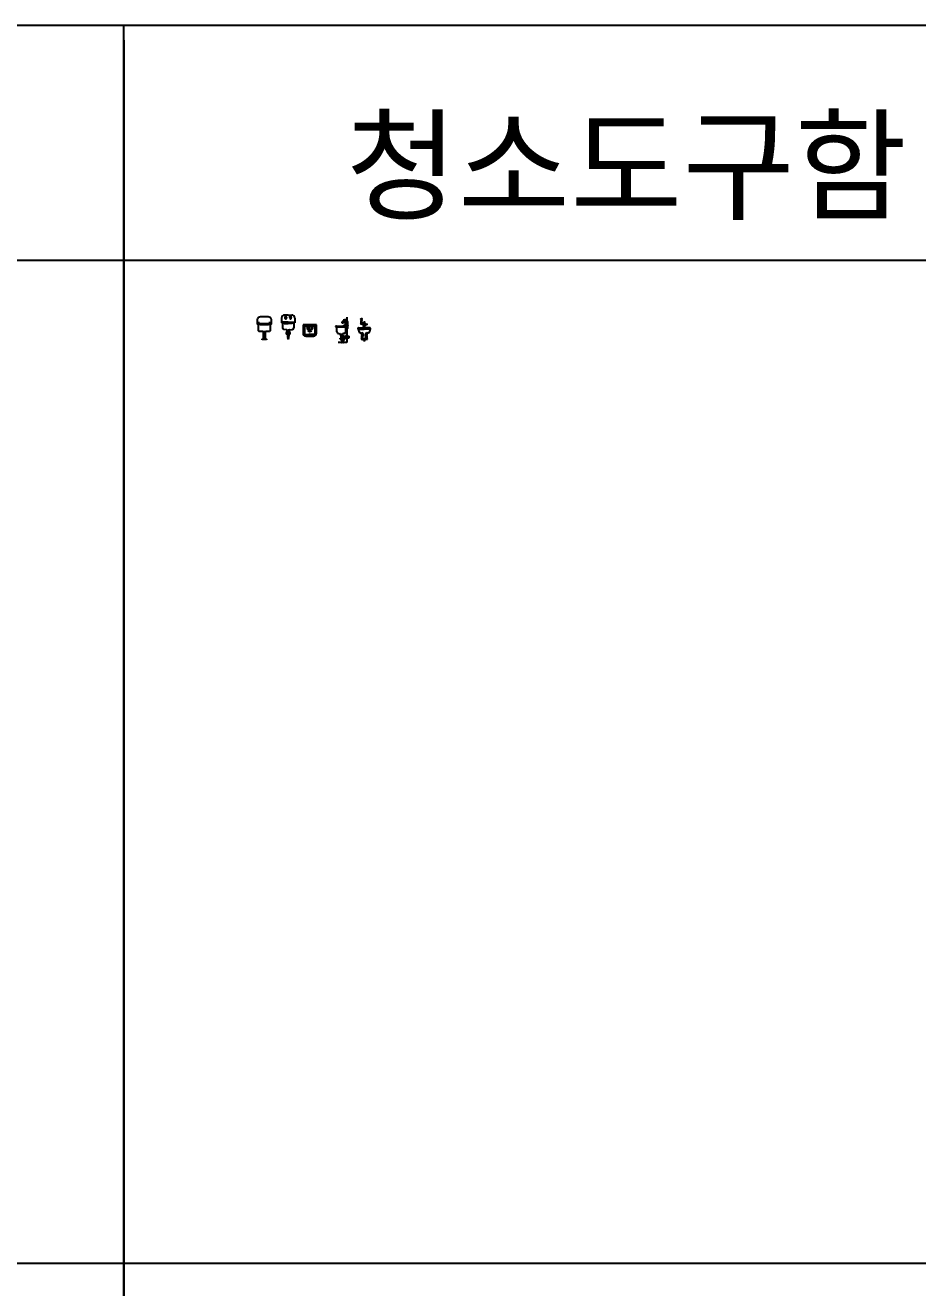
# Model space of a CAD drawing. Header units: inches. Extents: x -1249499 to 290957, y -589671 to 1013543.
# Drawn here: x -1025904 to -988554, y 267807 to 320622 of the extents above; entities that cross this region are included whole.
import ezdxf

# ---------------------------------------------------------------- set-up
doc = ezdxf.new("R2010")
doc.units = ezdxf.units.IN
doc.header["$MEASUREMENT"] = 0
doc.linetypes.add('CENTER', pattern=[2, 1.25, -0.25, 0.25, -0.25])
doc.layers.add('FUR', color=4, linetype='Continuous')
doc.layers.add('TOIL', color=9, linetype='Continuous')
doc.styles.get("Standard").update_dxf_attribs({"font": 'DotumChe.ttf'})

# ---------------------------------------------------------------- blocks, each defined once
blk = doc.blocks.new('AE2-T110')
for p, q in [((-265, 680), (-170, 680)), ((-245, 660), (-170, 660)), ((-230, 680), (-230, 750)), ((-170, 685), (170, 685)), ((-170, 655), (-170, 685)), ((-170, 655), (-170, 645)), ((170, 655), (-170, 655)), ((-170, 645), (170, 645)), ((170, 685), (170, 655)), ((170, 680), (265, 680)), ((170, 660), (245, 660)), ((170, 645), (170, 655)), ((230, 680), (230, 750)), ((-60, 350), (60, 350)), ((-60, 345), (60, 345)), ((-60, 340), (60, 340)), ((-40, 320), (0, 320)), ((-40, 285), (40, 285)), ((-40, 30), (40, 30)), ((0, 320), (40, 320))]:
    blk.add_line(p, q)
blk.add_lwpolyline([(-90, 0), (-90, 30), (-40, 30), (-40, 320, 0.162278), (-50, 330), (-60, 335), (-60, 340), (-60, 345), (-60, 350), (-205, 350, -0.414214), (-245, 390), (-245, 660), (-280, 660), (-280, 860, -0.414214), (-160, 980), (160, 980, -0.414214), (280, 860), (280, 660), (245, 660), (245, 390, -0.414214), (205, 350), (60, 350), (60, 345), (60, 340), (60, 335), (50, 330, 0.162278), (40, 320), (40, 30), (90, 30), (90, 0)], format="xyb")
for centre, start, end in [((-265, 665), 90, 180), ((265, 665), 0, 90)]:
    blk.add_arc(centre, 15, start, end)

msp = doc.modelspace()

# ---------------------------------------------------------------- linework, layer by layer
at = {"color": 6}
for p, q in [((-1249499, 320622.1), (-803046.5, 320622.1)), ((-1021778, 217675.1), (-1021778, 320622.1)), ((-1021778, 319998), (-1021778, 217675.1)), ((-1193392, 310801), (-803046.5, 310801)), ((-1249499, 268836.6), (-803046.5, 268836.6))]:
    msp.add_line(p, q, dxfattribs=at)
at = {"layer": 'TOIL'}
for p, q in [((-1014902.7, 308498.4), (-1015052.7, 308498.4)), ((-1015039.9, 308448.6), (-1015002.7, 308448.6)), ((-1015030.2, 308456), (-1015002.7, 308456)), ((-1015002.7, 308440.3), (-1015024.1, 308440.3)), ((-1015009.8, 308440.3), (-1015009.8, 308448.6)), ((-1014975.3, 308456), (-1015002.7, 308456)), ((-1014965.6, 308448.6), (-1015002.7, 308448.6)), ((-1015002.7, 308440.3), (-1014981.3, 308440.3)), ((-1014995.7, 308440.3), (-1014995.7, 308448.6)), ((-1014902.7, 308498.4), (-1014752.7, 308498.4)), ((-1014839.9, 308448.6), (-1014802.7, 308448.6)), ((-1014830.2, 308456), (-1014802.7, 308456)), ((-1014802.7, 308440.3), (-1014824.1, 308440.3)), ((-1014809.8, 308440.3), (-1014809.8, 308448.6)), ((-1014775.3, 308456), (-1014802.7, 308456)), ((-1014765.6, 308448.6), (-1014802.7, 308448.6)), ((-1014802.7, 308440.3), (-1014781.3, 308440.3)), ((-1014795.7, 308440.3), (-1014795.7, 308448.6)), ((-1015182.7, 308368.4), (-1015182.7, 308172.4)), ((-1015182.7, 308181.4), (-1015182.7, 308172.4)), ((-1015071, 308172.4), (-1015182.7, 308172.4)), ((-1015071, 308198.4), (-1015165.7, 308198.4)), ((-1015142.3, 308172.4), (-1015138.7, 307961.3)), ((-1015071, 308202.2), (-1015071, 308157)), ((-1014902.7, 308161.8), (-1015071, 308161.8)), ((-1014902.7, 308207.2), (-1015066, 308207.2)), ((-1015066, 308152), (-1014902.7, 308152)), ((-1015024.1, 308432.9), (-1015002.7, 308432.9)), ((-1015016.7, 308410.5), (-1015016.7, 308432.9)), ((-1015014.9, 308388.4), (-1015014.9, 308345.4)), ((-1014981.3, 308432.9), (-1015002.7, 308432.9)), ((-1014990.6, 308388.4), (-1014990.6, 308345.4)), ((-1014988.7, 308410.5), (-1014988.7, 308432.9)), ((-1014902.7, 308207.2), (-1014739.2, 308207.2)), ((-1014902.7, 308161.8), (-1014734.4, 308161.8)), ((-1014739.4, 308152), (-1014902.7, 308152)), ((-1014824.1, 308432.9), (-1014802.7, 308432.9)), ((-1014816.7, 308410.5), (-1014816.7, 308432.9)), ((-1014814.9, 308388.4), (-1014814.9, 308345.4)), ((-1014781.3, 308432.9), (-1014802.7, 308432.9)), ((-1014790.6, 308388.4), (-1014790.6, 308345.4)), ((-1014788.7, 308410.5), (-1014788.7, 308432.9)), ((-1014738.9, 308207.2), (-1014739.2, 308207.2)), ((-1014734.4, 308202.2), (-1014734.4, 308157)), ((-1014734.4, 308198.4), (-1014639.7, 308198.4)), ((-1014734.4, 308172.4), (-1014622.7, 308172.4)), ((-1014663.2, 308172.4), (-1014666.8, 307961.3)), ((-1014622.7, 308368.4), (-1014622.7, 308172.4)), ((-1014622.7, 308181.4), (-1014622.7, 308172.4)), ((-1013714.1, 308085.7), (-1014274.1, 308085.7)), ((-1014274.1, 308085.7), (-1014274.1, 307735.7)), ((-1014274.1, 308085.7), (-1014274.1, 308057.7)), ((-1013994.1, 308040.7), (-1014257.1, 308040.7)), ((-1014220.1, 307985.7), (-1014220.1, 307734.7)), ((-1013823.1, 308040.7), (-1014165.1, 308040.7)), ((-1014138.8, 308034.1), (-1014138.8, 308040.7)), ((-1014131.8, 308027.1), (-1014082.2, 308027.1)), ((-1014106.2, 308027.1), (-1014106.2, 308005.6)), ((-1014106.2, 307963), (-1014106.2, 307932.6)), ((-1014056.3, 308027.1), (-1014106, 308027.1)), ((-1014082.2, 308027.1), (-1014072.1, 308027.1)), ((-1014081.9, 308027.1), (-1014081.9, 308004.9)), ((-1014081.9, 307963.5), (-1014081.9, 307932.6)), ((-1014049.3, 308034.1), (-1014049.3, 308040.7)), ((-1013938.8, 308034.1), (-1013938.8, 308040.7)), ((-1013931.8, 308027.1), (-1013882.2, 308027.1)), ((-1013906.2, 308027.1), (-1013906.2, 308005.6)), ((-1013906.2, 307963), (-1013906.2, 307932.6)), ((-1013856.3, 308027.1), (-1013906, 308027.1)), ((-1013881.9, 308027.1), (-1013881.9, 308004.9)), ((-1013881.9, 307963.5), (-1013881.9, 307932.6)), ((-1013849.3, 308034.1), (-1013849.3, 308040.7)), ((-1013731.1, 308040.7), (-1013823.1, 308040.7)), ((-1013768.1, 307734.7), (-1013768.1, 307985.7)), ((-1013714.1, 307735.7), (-1013714.1, 308085.7)), ((-1013714.1, 308057.7), (-1013714.1, 308085.7)), ((-1012900.6, 308016.4), (-1012900.6, 308008.4)), ((-1012900.6, 308016.4), (-1012900.6, 308008.4)), ((-1012900.6, 308008.4), (-1012440.6, 308002.4)), ((-1012892.6, 308042.3), (-1012870.1, 308033.4)), ((-1012883.6, 308033.4), (-1012631.7, 308033.4)), ((-1012866, 307796.4), (-1012869.2, 308008)), ((-1012635.9, 308177), (-1012635.9, 308212.6)), ((-1012606.1, 308177), (-1012606.1, 308203.6)), ((-1012596, 308283.5), (-1012518.9, 308283.5)), ((-1012582.5, 308291), (-1012528.5, 308291)), ((-1012557, 308275.3), (-1012578.4, 308275.3)), ((-1012578.4, 308267.9), (-1012557, 308267.9)), ((-1012563.9, 308291), (-1012563.9, 308275.3)), ((-1012557, 308275.3), (-1012535.6, 308275.3)), ((-1012535.6, 308267.9), (-1012557, 308267.9)), ((-1012551.5, 308275.3), (-1012551.5, 308291)), ((-1012500.9, 308255.1), (-1012500.9, 308191.4)), ((-1012493.9, 308262.1), (-1012488, 308262.1)), ((-1012493.9, 308184.4), (-1012489.5, 308184.4)), ((-1012492.7, 308015.6), (-1012487.3, 308302.9)), ((-1012490.4, 308176.3), (-1012489.3, 308192.4)), ((-1012482.8, 307796.1), (-1012473.4, 308293.8)), ((-1012462.3, 308327.4), (-1012440.6, 308327.4)), ((-1012458.6, 308186.9), (-1012458.6, 308092.7)), ((-1012458.6, 308180.3), (-1012440.6, 308180.3)), ((-1012458.6, 308092.7), (-1012440.6, 308092.7)), ((-1012453.4, 308313.4), (-1012440.6, 308313.4)), ((-1012440.6, 308407.3), (-1012440.6, 307350.4)), ((-1012440.6, 308270), (-1012406.7, 308267.8)), ((-1012406.7, 308267.8), (-1012440.6, 308265.6)), ((-1012440.6, 308239.7), (-1012429.9, 308239.7)), ((-1012429.9, 307927.2), (-1012440.6, 307927.2)), ((-1012438.4, 308254.9), (-1012404.5, 308252.7)), ((-1012404.5, 308252.7), (-1012438.4, 308250.5)), ((-1012422.9, 308232.7), (-1012422.9, 307934.2)), ((-1012410, 308066.7), (-1012410, 308048.3)), ((-1011969, 307913.9), (-1011969, 307951.9)), ((-1011961, 307959.9), (-1011715, 307959.9)), ((-1011863.1, 308333.3), (-1011863.1, 308334.7)), ((-1011835, 308331.3), (-1011861.1, 308331.3)), ((-1011857.1, 308340.7), (-1011835, 308340.7)), ((-1011850.5, 308284.3), (-1011850.5, 308273.9)), ((-1011835, 308284.3), (-1011850.5, 308284.3)), ((-1011850.5, 308273.9), (-1011835, 308273.9)), ((-1011849.7, 308201.2), (-1011849.7, 308183.1)), ((-1011835, 308191.2), (-1011849.7, 308191.2)), ((-1011835, 308204.2), (-1011846.7, 308204.2)), ((-1011846.7, 308180.1), (-1011835, 308180.1)), ((-1011845, 308204.2), (-1011845, 308273.9)), ((-1011842.2, 308284.3), (-1011842.2, 308273.9)), ((-1011840, 308340.7), (-1011840, 308343.6)), ((-1011840, 308325.1), (-1011840, 308331.3)), ((-1011838, 308345.6), (-1011835, 308345.6)), ((-1011832, 308345.6), (-1011835, 308345.6)), ((-1011812.9, 308340.7), (-1011835, 308340.7)), ((-1011835, 308331.3), (-1011808.9, 308331.3)), ((-1011835, 308284.3), (-1011819.6, 308284.3)), ((-1011819.6, 308273.9), (-1011835, 308273.9)), ((-1011835, 308204.2), (-1011823.4, 308204.2)), ((-1011835, 308191.2), (-1011820.4, 308191.2)), ((-1011823.4, 308180.1), (-1011835, 308180.1)), ((-1011830, 308340.7), (-1011830, 308343.6)), ((-1011830, 308325.1), (-1011830, 308331.3)), ((-1011827.9, 308284.3), (-1011827.9, 308273.9)), ((-1011825, 308204.2), (-1011825, 308273.9)), ((-1011820.4, 308201.2), (-1011820.4, 308183.1)), ((-1011819.6, 308284.3), (-1011819.6, 308273.9)), ((-1011806.9, 308333.3), (-1011806.9, 308334.7)), ((-1011801, 308159.9), (-1011805.9, 308159.9)), ((-1011801, 308139.9), (-1011805.9, 308139.9)), ((-1011801, 308149.9), (-1011801, 308173.4)), ((-1011801, 308173.4), (-1011788.2, 308173.4)), ((-1011801, 308162.4), (-1011788.2, 308162.4)), ((-1011801, 308149.9), (-1011801, 308126.5)), ((-1011801, 308136.1), (-1011788.2, 308136.1)), ((-1011801, 308126.5), (-1011788.2, 308126.5)), ((-1011788.2, 308173.4), (-1011788.2, 308149.9)), ((-1011761, 308159.9), (-1011788.2, 308159.9)), ((-1011788.2, 308126.5), (-1011788.2, 308149.9)), ((-1011761, 308139.9), (-1011788.2, 308139.9)), ((-1011769.4, 308065.6), (-1011769.4, 308067.7)), ((-1011740.8, 308065.6), (-1011769.4, 308065.6)), ((-1011769.4, 308065.6), (-1011769.4, 308039.3)), ((-1011769.4, 308039.3), (-1011769.4, 308036.9)), ((-1011761.6, 308075.4), (-1011748.5, 308075.4)), ((-1011761.6, 308029.7), (-1011736, 308029.7)), ((-1011761, 308164.3), (-1011761, 308149.9)), ((-1011761, 308135.6), (-1011761, 308149.9)), ((-1011750, 308167.3), (-1011758, 308167.3)), ((-1011747.4, 308132.6), (-1011758, 308132.6)), ((-1011740.8, 308067.7), (-1011740.8, 308065.6)), ((-1011740.8, 308065.6), (-1011740.8, 308063.3)), ((-1011740, 308177.3), (-1011740, 308194.9)), ((-1011740, 308188.6), (-1011714, 308188.6)), ((-1011736, 308059.3), (-1011736.8, 308059.3)), ((-1011735, 308199.9), (-1011714, 308199.9)), ((-1011694, 308081.3), (-1011734, 308081.2)), ((-1011734, 308066.3), (-1011734, 308081.2)), ((-1011694, 308066.3), (-1011734, 308066.3)), ((-1011694, 308023), (-1011734, 308023)), ((-1011734, 308007.8), (-1011734, 308023)), ((-1011734, 308007.8), (-1011694, 308007.8)), ((-1011724, 307972.1), (-1011724, 308007.8)), ((-1011724, 307972.1), (-1011704, 307972.1)), ((-1011722, 308066.3), (-1011722, 308081.2)), ((-1011722, 308007.8), (-1011722, 308023)), ((-1011719.2, 308199.9), (-1011719.2, 308204.2)), ((-1011717.2, 308206.2), (-1011714, 308206.2)), ((-1011469, 307959.9), (-1011715, 307959.9)), ((-1011710.9, 308206.2), (-1011714, 308206.2)), ((-1011693, 308199.9), (-1011714, 308199.9)), ((-1011688, 308188.6), (-1011714, 308188.6)), ((-1011708.9, 308199.9), (-1011708.9, 308204.2)), ((-1011706, 308066.3), (-1011706, 308081.3)), ((-1011706, 308007.8), (-1011706, 308023)), ((-1011704, 307972.1), (-1011704, 308007.8)), ((-1011694, 308066.3), (-1011694, 308081.3)), ((-1011694, 308007.8), (-1011694, 308023)), ((-1011688, 308162.5), (-1011688, 308194.9)), ((-1011682.9, 308088.7), (-1011672.9, 308088.7)), ((-1011676.2, 308130.6), (-1011672.9, 308130.6)), ((-1011672.9, 308139.7), (-1011659.7, 308139.7)), ((-1011672.9, 308130.6), (-1011672.9, 308139.7)), ((-1011672.9, 308130.6), (-1011672.9, 308109.7)), ((-1011672.9, 308123.4), (-1011659.7, 308123.4)), ((-1011672.9, 308088.7), (-1011672.9, 308109.7)), ((-1011672.9, 308094.8), (-1011659.7, 308094.8)), ((-1011672.9, 308088.7), (-1011672.9, 308079.6)), ((-1011672.9, 308079.6), (-1011659.7, 308079.6)), ((-1011659.7, 308139.7), (-1011659.7, 308109.7)), ((-1011659.7, 308127), (-1011648.2, 308127)), ((-1011659.7, 308079.6), (-1011659.7, 308109.7)), ((-1011659.7, 308091.3), (-1011648.2, 308091.3)), ((-1011648.2, 308127), (-1011648.2, 308109.2)), ((-1011648.2, 308091.3), (-1011648.2, 308109.2)), ((-1011648.1, 308112.2), (-1011602.6, 308116.3)), ((-1011648.1, 308106.1), (-1011602.6, 308102)), ((-1011461, 307913.9), (-1011461, 307951.9)), ((-1014968.5, 307880.5), (-1015076.7, 307893.8)), ((-1014959.7, 307868.4), (-1014959.7, 307870.6)), ((-1014959.7, 307868.4), (-1014902.7, 307868.4)), ((-1014959.7, 307868.4), (-1014959.7, 307864)), ((-1014959.6, 307861.7), (-1014845.9, 307861.7)), ((-1014939.7, 307844), (-1014902.7, 307844)), ((-1014939.7, 307844), (-1014939.7, 307813.3)), ((-1014934.7, 307808.3), (-1014870.7, 307808.3)), ((-1014934.4, 307808.3), (-1014934.4, 307616.6)), ((-1014921.9, 307591.3), (-1014917, 307562.6)), ((-1014917.6, 307549.4), (-1014902.7, 307549.4)), ((-1014902.7, 307538), (-1014917.6, 307538)), ((-1014917, 307562.6), (-1014902.7, 307562.6)), ((-1014845.7, 307868.4), (-1014902.7, 307868.4)), ((-1014865.7, 307844), (-1014902.7, 307844)), ((-1014888.4, 307562.6), (-1014902.7, 307562.6)), ((-1014887.8, 307549.4), (-1014902.7, 307549.4)), ((-1014902.7, 307538), (-1014887.8, 307538)), ((-1014883.6, 307591.3), (-1014888.4, 307562.6)), ((-1014871, 307808.3), (-1014871, 307616.6)), ((-1014865.7, 307844), (-1014865.7, 307813.3)), ((-1014845.7, 307868.4), (-1014845.7, 307870.6)), ((-1014845.7, 307868.4), (-1014845.7, 307864)), ((-1014836.9, 307880.5), (-1014728.8, 307893.8)), ((-1014180.1, 307679.7), (-1014164.1, 307679.7)), ((-1014179.1, 307625.7), (-1014164.4, 307625.7)), ((-1014164.4, 307677.9), (-1014164.4, 307618.1)), ((-1014164.4, 307620.4), (-1013994.1, 307620.4)), ((-1014159.4, 307682.9), (-1013994.1, 307682.9)), ((-1014159.4, 307613.1), (-1013828.7, 307613.1)), ((-1013828.7, 307682.9), (-1013994.1, 307682.9)), ((-1013823.7, 307620.4), (-1013994.1, 307620.4)), ((-1013824.1, 307625.7), (-1013823.7, 307625.7)), ((-1013823.1, 307679.7), (-1013824, 307679.7)), ((-1013823.7, 307677.9), (-1013823.7, 307618.1)), ((-1012830.7, 307737.2), (-1012733, 307714.7)), ((-1012732.1, 307516.6), (-1012721.2, 307516.6)), ((-1012732.1, 307516.6), (-1012732.1, 307504.6)), ((-1012732.1, 307504.6), (-1012721.2, 307504.6)), ((-1012727.6, 307707.9), (-1012727.6, 307703.4)), ((-1012727.6, 307703.4), (-1012613.6, 307703.4)), ((-1012727.6, 307703.4), (-1012727.6, 307699)), ((-1012727.4, 307696.7), (-1012613.7, 307696.7)), ((-1012721.2, 307492.5), (-1012721.2, 307531.6)), ((-1012721.2, 307531.6), (-1012702.3, 307531.6)), ((-1012721.2, 307492.5), (-1012702.3, 307492.5)), ((-1012633.6, 307679), (-1012707.6, 307679)), ((-1012707.6, 307679), (-1012707.6, 307648.3)), ((-1012702.6, 307643.3), (-1012638.6, 307643.3)), ((-1012702.3, 307643.3), (-1012702.3, 307483.9)), ((-1012643.7, 307401.6), (-1012643.7, 307424)), ((-1012637, 307397.6), (-1012639.7, 307397.6)), ((-1012638.9, 307643.3), (-1012638.9, 307505.9)), ((-1012637.6, 307384.4), (-1012622.7, 307384.4)), ((-1012637, 307397.6), (-1012622.7, 307397.6)), ((-1012633.6, 307679), (-1012633.6, 307648.3)), ((-1012608.4, 307397.6), (-1012622.7, 307397.6)), ((-1012607.8, 307384.4), (-1012622.7, 307384.4)), ((-1012620.4, 307507.6), (-1012620.4, 307552.1)), ((-1012613.6, 307707.9), (-1012613.6, 307703.4)), ((-1012613.6, 307703.4), (-1012613.6, 307699)), ((-1012608.4, 307397.6), (-1012605.1, 307397.6)), ((-1012524.9, 307733.9), (-1012608.1, 307714.7)), ((-1012601.1, 307401.6), (-1012601.1, 307423)), ((-1012560.4, 307612.1), (-1012502.4, 307612.1)), ((-1012557, 307474.9), (-1012557, 307518.8)), ((-1012527, 307548.8), (-1012502.4, 307548.8)), ((-1012502.4, 307642.2), (-1012502.4, 307580.4)), ((-1012502.4, 307642.2), (-1012475.7, 307642.2)), ((-1012502.4, 307518.7), (-1012502.4, 307580.4)), ((-1012502.4, 307518.7), (-1012475.7, 307518.7)), ((-1012475.7, 307660.7), (-1012475.7, 307580.4)), ((-1012475.7, 307660.7), (-1012440.6, 307660.7)), ((-1012475.7, 307500.2), (-1012475.7, 307580.4)), ((-1012475.7, 307500.2), (-1012440.6, 307500.2)), ((-1012440.6, 307612.1), (-1012348.5, 307612.1)), ((-1012440.6, 307548.8), (-1012348.5, 307548.8)), ((-1012348.5, 307548.8), (-1012348.5, 307612.1)), ((-1011965.1, 307909.9), (-1011715, 307909.9)), ((-1011587, 307474.9), (-1011843, 307474.9)), ((-1011840.8, 307504.9), (-1011715, 307504.9)), ((-1011790.2, 307504.9), (-1011790.2, 307474.9)), ((-1011780.1, 307504.4), (-1011769.1, 307699)), ((-1011755, 307436.9), (-1011755, 307474.9)), ((-1011465, 307909.9), (-1011715, 307909.9)), ((-1011589.2, 307504.9), (-1011715, 307504.9)), ((-1011675, 307436.9), (-1011675, 307474.9)), ((-1011649.9, 307504.4), (-1011661, 307699)), ((-1011639.9, 307504.9), (-1011639.9, 307474.9)), ((-1012440.6, 307350.4), (-1012805.5, 307350.4)), ((-1012622.7, 307373), (-1012637.6, 307373)), ((-1012622.7, 307373), (-1012607.8, 307373))]:
    msp.add_line(p, q, dxfattribs=at)
at = {"layer": 'TOIL', "linetype": 'CENTER'}
msp.add_line((-1013994.1, 307594.4), (-1013994.1, 308125.7), dxfattribs=at)
at = {"layer": 'TOIL'}
for points in [[(-1015014.9, 308345.4, 0.2972587), (-1015014.5, 308344.8, 0.0586942), (-1015011.3, 308343.8, 0.026274), (-1015007.7, 308343.4, 0.0188665), (-1015002.7, 308343.2, 0.0188665), (-1014997.7, 308343.4, 0.026274), (-1014994.1, 308343.8, 0.0586942), (-1014991, 308344.8, 0.2972587), (-1014990.6, 308345.4, 0.2972587), (-1014991, 308346, 0.0586942), (-1014994.1, 308346.9, 0.026274), (-1014997.7, 308347.4, 0.0188665), (-1015002.7, 308347.6, 0.0188665), (-1015007.7, 308347.4, 0.026274), (-1015011.3, 308346.9, 0.0586942), (-1015014.5, 308346, 0.2972587)], [(-1014790.6, 308345.4, -0.2972587), (-1014791, 308344.8, -0.0586942), (-1014794.1, 308343.8, -0.026274), (-1014797.7, 308343.4, -0.0188665), (-1014802.7, 308343.2, -0.0188665), (-1014807.7, 308343.4, -0.026274), (-1014811.3, 308343.8, -0.0586942), (-1014814.5, 308344.8, -0.2972587), (-1014814.9, 308345.4, -0.2972587), (-1014814.5, 308346, -0.0586942), (-1014811.3, 308346.9, -0.026274), (-1014807.7, 308347.4, -0.0188665), (-1014802.7, 308347.6, -0.0188665), (-1014797.7, 308347.4, -0.026274), (-1014794.1, 308346.9, -0.0586942), (-1014791, 308346, -0.2972587)], [(-1012635.9, 308177, 0.308862), (-1012635.4, 308176.3, 0.0530637), (-1012631.5, 308175.3, 0.0233858), (-1012627.1, 308174.8, 0.0167381), (-1012621, 308174.6, 0.0167381), (-1012614.8, 308174.8, 0.0233858), (-1012610.5, 308175.3, 0.0530637), (-1012606.5, 308176.3, 0.308862), (-1012606.1, 308177, 0.308862), (-1012606.5, 308177.6, 0.0530637), (-1012610.5, 308178.7, 0.0233858), (-1012614.8, 308179.2, 0.0167381), (-1012621, 308179.4, 0.0167381), (-1012627.1, 308179.2, 0.0233858), (-1012631.5, 308178.7, 0.0530637), (-1012635.4, 308177.6, 0.308862)]]:
    msp.add_lwpolyline(points, format="xyb", close=True, dxfattribs=at)
msp.add_lwpolyline([(-1011835, 308139.6), (-1011826.1, 308144.8), (-1011826.1, 308155.1), (-1011835, 308160.3), (-1011844, 308155.1), (-1011844, 308144.8)], close=True, dxfattribs=at)
for centre, radius in [((-1011835, 308149.9), 23.4), ((-1011835, 308149.9), 16.6), ((-1014962.7, 307745.4), 8.88), ((-1014902.7, 307745.4), 31.7), ((-1014902.7, 307678.1), 20.3), ((-1014902.7, 307678.1), 8.89), ((-1014842.7, 307745.4), 8.88), ((-1013994.1, 307855.7), 55), ((-1013994.1, 307855.7), 40), ((-1013994.1, 307855.7), 27.1)]:
    msp.add_circle(centre, radius, dxfattribs=at)
for centre, radius, start, end in [((-1015052.7, 308368.4), 130, 90, 180), ((-1015024.3, 308438.3), 18.7, 108.23524, 146.37377), ((-1015022.1, 308436.6), 4.23, 118.80877, 241.19123), ((-1015025.7, 308436.6), 4.23, 298.80877, 61.19123), ((-1015002.7, 308448.6), 14.4, 90, 148.92705), ((-1015010.1, 308436.6), 4.23, 118.80877, 241.19123), ((-1015002.7, 308448.6), 14.4, 31.07295, 90), ((-1014995.4, 308436.6), 4.23, 298.80877, 61.19123), ((-1014979.8, 308436.6), 4.23, 118.80877, 241.19123), ((-1014983.4, 308436.6), 4.23, 298.80877, 61.19123), ((-1014981.2, 308438.3), 18.7, 33.62623, 71.76476), ((-1014824.3, 308438.3), 18.7, 108.23524, 146.37377), ((-1014822.1, 308436.6), 4.23, 118.80877, 241.19123), ((-1014825.7, 308436.6), 4.23, 298.80877, 61.19123), ((-1014802.7, 308448.6), 14.4, 90, 148.92705), ((-1014810.1, 308436.6), 4.23, 118.80877, 241.19123), ((-1014802.7, 308448.6), 14.4, 31.07295, 90), ((-1014795.4, 308436.6), 4.23, 298.80877, 61.19123), ((-1014779.8, 308436.6), 4.23, 118.80877, 241.19123), ((-1014783.4, 308436.6), 4.23, 298.80877, 61.19123), ((-1014781.2, 308438.3), 18.7, 33.62623, 71.76476), ((-1014752.7, 308368.4), 130, 0, 90), ((-1015165.7, 308181.4), 17, 90, 180), ((-1015069.7, 307962.4), 69, 180.98437, 264.13938), ((-1015066, 308202.2), 5, 90, 180), ((-1015066, 308157), 5, 180, 270), ((-1015002.7, 308388.4), 40.3, 110.32739, 252.45817), ((-1015002.7, 308388.4), 24.1, 130.78844, 239.7143), ((-1015021.7, 308410.5), 5, 310.78844, 0), ((-1015002.7, 308388.4), 12.1, 90, 180), ((-1015002.7, 308388.4), 12.1, 0, 90), ((-1015002.7, 308388.4), 40.3, 287.54183, 69.67261), ((-1015002.7, 308388.4), 24.1, 300.2857, 49.21156), ((-1014983.7, 308410.5), 5, 180, 229.21156), ((-1014802.7, 308388.4), 40.3, 110.32739, 252.45817), ((-1014802.7, 308388.4), 24.1, 130.78844, 239.7143), ((-1014821.7, 308410.5), 5, 310.78844, 0), ((-1014802.7, 308388.4), 12.1, 90, 180), ((-1014802.7, 308388.4), 12.1, 0, 90), ((-1014802.7, 308388.4), 40.3, 287.54183, 69.67261), ((-1014802.7, 308388.4), 24.1, 300.2857, 49.21156), ((-1014783.7, 308410.5), 5, 180, 229.21156), ((-1014739.4, 308157), 5, 270, 0), ((-1014739.4, 308202.2), 5, 0, 84.1218), ((-1014735.8, 307962.4), 69, 275.86062, 359.01563), ((-1014639.7, 308181.4), 17, 0, 90), ((-1014257.1, 308057.7), 17, 180, 270), ((-1014165.1, 307985.7), 55, 90, 180), ((-1014131.8, 308034.1), 7, 180, 270), ((-1014114.5, 308005.1), 3.46, 61.60248, 241.60248), ((-1014146.7, 307964.9), 48.1, 7.47565, 50.56396), ((-1014092.6, 308051.8), 48.1, 245.12772, 291.91208), ((-1014094.3, 307979.6), 18.2, 135.26306, 221.26794), ((-1014113.2, 307963), 7, 0, 41.26794), ((-1014094.1, 307932.6), 12.2, 180, 0), ((-1014094, 307971.1), 4.93, 180.07729, 0.07729), ((-1014041.6, 307963.4), 48.1, 128.68011, 170.79505), ((-1014074.9, 307963.5), 7, 140.25707, 180), ((-1014094.3, 307979.6), 18.2, 320.25707, 41.33806), ((-1014073.2, 308004.1), 3.4, 295.59752, 115.59752), ((-1014056.3, 308034.1), 7, 270, 0), ((-1013931.8, 308034.1), 7, 180, 270), ((-1013914.5, 308005.1), 3.46, 61.60248, 241.60248), ((-1013946.7, 307964.9), 48.1, 7.47565, 50.56396), ((-1013892.6, 308051.8), 48.1, 245.12772, 291.91208), ((-1013894.3, 307979.6), 18.2, 135.26306, 221.26794), ((-1013913.2, 307963), 7, 0, 41.26794), ((-1013894.1, 307932.6), 12.2, 180, 0), ((-1013894, 307971.1), 4.93, 180.07729, 0.07729), ((-1013841.6, 307963.4), 48.1, 128.68011, 170.79505), ((-1013874.9, 307963.5), 7, 140.25707, 180), ((-1013894.3, 307979.6), 18.2, 320.25707, 41.33806), ((-1013873.2, 308004.1), 3.4, 295.59752, 115.59752), ((-1013856.3, 308034.1), 7, 270, 0), ((-1013823.1, 307985.7), 55, 0, 90), ((-1013731.1, 308057.7), 17, 270, 0), ((-1012894.2, 308019.2), 23.1, 86.09486, 261.91723), ((-1012883.6, 308016.4), 17, 90, 180), ((-1012908.5, 307962.6), 46.6, 31.60663, 80.15765), ((-1012911.9, 307905.4), 92.2, 62.16449, 82.4386), ((-1012649.6, 308192.4), 160, 270, 358.47486), ((-1012609.7, 308209.1), 26.4, 79.69024, 187.09776), ((-1012596.7, 308198.5), 10.7, 57.36967, 151.69924), ((-1012603.2, 308264.9), 29.9, 266.60765, 5.73725), ((-1012573, 308258.5), 33.9, 106.12056, 132.50224), ((-1012557.2, 308295.9), 94.6, 249.14477, 289.87584), ((-1012576.4, 308271.6), 4.23, 118.80877, 241.19123), ((-1012580, 308271.6), 4.23, 298.80877, 61.19123), ((-1012564.4, 308271.6), 4.23, 118.80877, 241.19123), ((-1012556.9, 308284), 13, 32.7998, 147.2002), ((-1012549.7, 308271.6), 4.23, 298.80877, 61.19123), ((-1012547, 308044.9), 25.2, 347.9564, 88.77061), ((-1012497.6, 308276.9), 43, 192.06924, 265.68112), ((-1012534.1, 308271.6), 4.23, 118.80877, 241.19123), ((-1012537.7, 308271.6), 4.23, 298.80877, 61.19123), ((-1012531.2, 308277.7), 13.6, 24.92753, 78.27074), ((-1012502.6, 308107.4), 102, 89.05209, 102.743), ((-1012473.1, 308070.3), 58, 211.8077, 264.40713), ((-1012493.9, 308255.1), 7, 90, 180), ((-1012493.9, 308191.4), 7, 180, 270), ((-1012462.3, 308302.4), 25, 90, 178.92011), ((-1012487.6, 308183), 29.3, 352.43078, 64.51433), ((-1012483.9, 308184.3), 43.4, 357.48067, 77.71101), ((-1012443, 308229.4), 32.2, 85.73979, 168.97052), ((-1012453.4, 308293.4), 20, 90, 178.92011), ((-1012426.8, 308084.2), 32.9, 165.05882, 245.26992), ((-1012412.3, 308094.9), 28.3, 184.57347, 274.83955), ((-1012417.2, 308092.7), 45, 238.80206, 279.32678), ((-1012429.9, 308232.7), 7, 0, 90), ((-1012429.9, 307934.2), 7, 270, 0), ((-1011961, 307951.9), 8, 90, 180), ((-1011965.1, 307913.9), 3.93, 180, 270), ((-1011835, 308149.9), 30.8, 101.2431, 78.7569), ((-1011857.1, 308334.7), 6, 90, 180), ((-1011861.1, 308333.3), 2, 180, 270), ((-1011835, 308299.9), 18.2, 300.6096, 239.3904), ((-1011846.7, 308201.2), 3, 90, 180), ((-1011846.7, 308183.1), 3, 180, 270), ((-1011841.1, 308316.6), 7.71, 114.38922, 208.93506), ((-1011824.1, 308303.6), 22.8, 146.35052, 208.67028), ((-1011826.2, 308287.9), 18.5, 141.82597, 191.17134), ((-1011835, 308303.8), 21.8, 64.98688, 115.01312), ((-1011847.5, 308319.2), 5.47, 326.35052, 53.21467), ((-1011838, 308343.6), 2, 90, 180), ((-1011832, 308343.6), 2, 0, 90), ((-1011843.9, 308287.9), 18.5, 348.82866, 38.17403), ((-1011822.5, 308319.2), 5.47, 126.78533, 213.64948), ((-1011846, 308303.6), 22.8, 331.32972, 33.64948), ((-1011829, 308316.6), 7.71, 331.06494, 65.61078), ((-1011823.4, 308201.2), 3, 0, 90), ((-1011823.4, 308183.1), 3, 270, 0), ((-1011812.9, 308334.7), 6, 0, 90), ((-1011808.9, 308333.3), 2, 270, 0), ((-1011761.6, 308067.7), 7.74, 90, 180), ((-1011760.8, 308038.3), 8.7, 189.2142, 264.46086), ((-1011758, 308164.3), 3, 90, 180), ((-1011758, 308135.6), 3, 180, 270), ((-1011750, 308177.3), 10, 270, 0), ((-1011748.5, 308067.7), 7.74, 0, 90), ((-1011747.4, 308122.6), 10, 9.96292, 90), ((-1011736.8, 308063.3), 4, 180, 270), ((-1011735, 308194.9), 5, 90, 180), ((-1011563.6, 308154.9), 176.6, 189.96292, 196.54916), ((-1011724, 307959.9), 12.1, 90, 180), ((-1011736, 308064.3), 5, 270, 342.80734), ((-1011736.3, 308024.7), 5, 16.28051, 86.99205), ((-1011808.9, 308085.1), 78.5, 357.17113, 14.42049), ((-1011670.3, 308044), 63.8, 196.28051, 199.18659), ((-1011670.3, 308044), 63.8, 159.51964, 162.80734), ((-1011717.2, 308204.2), 2, 90, 180), ((-1011710.9, 308204.2), 2, 0, 90), ((-1011706.1, 307959.9), 12.1, 0, 90), ((-1011757.8, 308044), 63.8, 340.81341, 20.48036), ((-1011682.6, 308070.2), 18.6, 89.02179, 143.63074), ((-1011693, 308194.9), 5, 0, 90), ((-1011864.5, 308154.9), 176.6, 356.25457, 2.47579), ((-1011676.2, 308142.6), 12, 176.25457, 270), ((-1011604.3, 308109.7), 6.88, 355.74238, 76.25479), ((-1011604.3, 308108.6), 6.88, 283.74521, 4.25762), ((-1011469, 307951.9), 8, 0, 90), ((-1011465, 307913.9), 3.93, 270, 0), ((-1014902.7, 307745.4), 85.4, 115.68513, 248.20508), ((-1014969.7, 307870.6), 10, 0, 83.00132), ((-1014939.7, 307864), 20, 180, 270), ((-1014944, 307546.7), 31.3, 271.00688, 343.76894), ((-1014934.7, 307813.3), 5, 180, 270), ((-1014902.7, 307616.6), 31.7, 179.99999, 0.00001), ((-1014913.6, 307543.7), 6.97, 125.16027, 234.83973), ((-1014944, 307546.7), 31.3, 4.87917, 30.47644), ((-1014919.4, 307543.7), 6.97, 305.16027, 54.83973), ((-1014903.4, 307543.7), 6.97, 125.16027, 234.83973), ((-1014902, 307543.7), 6.97, 305.16027, 54.83973), ((-1014886, 307543.7), 6.97, 125.16027, 234.83973), ((-1014861.5, 307546.7), 31.3, 149.52356, 175.12083), ((-1014861.5, 307546.7), 31.3, 196.23106, 268.99312), ((-1014891.9, 307543.7), 6.97, 305.16027, 54.83973), ((-1014902.7, 307745.4), 85.4, 291.79492, 64.31486), ((-1014870.7, 307813.3), 5, 270, 0), ((-1014865.7, 307864), 20, 270, 0), ((-1014835.7, 307870.6), 10, 96.99868, 180), ((-1014176.7, 307723.8), 98.1, 172.99156, 268.63301), ((-1014177.6, 307723.6), 43.9, 165.31919, 266.72277), ((-1014159.4, 307677.9), 5, 90, 180), ((-1014159.4, 307618.1), 5, 180, 270), ((-1013828.7, 307677.9), 5, 0, 90), ((-1013828.7, 307618.1), 5, 270, 0), ((-1013824.1, 307735.7), 110, 270, 0), ((-1013823.1, 307734.7), 55, 270, 0), ((-1012797, 307797.4), 69, 180.86805, 240.75909), ((-1012734.6, 307707.9), 7, 0, 77.00795), ((-1012707.6, 307699), 20, 180, 270), ((-1012702.6, 307648.3), 5, 180, 270), ((-1012683.9, 307497.9), 23.1, 217.23596, 267.94804), ((-1012620.8, 307484.4), 64.6, 188.62757, 351.4753), ((-1012639.7, 307401.6), 4, 180, 270), ((-1012633.6, 307378.7), 6.97, 125.16027, 234.83973), ((-1012630.1, 307512.2), 10.8, 215.95554, 334.62219), ((-1012638.6, 307648.3), 5, 270, 0), ((-1012663.9, 307381.7), 31.3, 4.87917, 30.47644), ((-1012639.4, 307378.7), 6.97, 305.16027, 54.83973), ((-1012633.6, 307699), 20, 270, 0), ((-1012623.4, 307378.7), 6.97, 125.16027, 234.83973), ((-1012560.4, 307552.1), 60, 90, 180), ((-1012622, 307378.7), 6.97, 305.16027, 54.83973), ((-1012606.6, 307707.9), 7, 102.99205, 180), ((-1012606, 307378.7), 6.97, 125.16027, 234.83973), ((-1012581.5, 307381.7), 31.3, 149.52356, 175.12083), ((-1012611.8, 307378.7), 6.97, 305.16027, 54.83973), ((-1012605.1, 307401.6), 4, 270, 0), ((-1012527, 307518.8), 30, 90, 180), ((-1012551.8, 307797.4), 69, 270, 273.0565), ((-1012551.8, 307797.4), 69, 292.92759, 358.92011), ((-1011967.7, 307905.6), 5.03, 354.73881, 58.73207), ((-1011552.8, 307911.2), 410, 180.84409, 188.43827), ((-1011835.5, 307867.8), 124, 187.75328, 250.57685), ((-1011889, 307681.9), 70, 347.42892, 79.83734), ((-1009947.1, 307351.4), 1900, 170.44834, 176.27267), ((-1011863.8, 307691.6), 95.3, 7.0278, 48.35285), ((-1011789, 307700.8), 20, 354.64795, 7.0278), ((-1011734.6, 307462.9), 33.1, 231.78606, 305.95189), ((-1011694.5, 307407.7), 35.1, 56.30112, 125.95189), ((-1011695.6, 307461), 31.7, 231.8656, 310.38741), ((-1011641, 307700.8), 20, 172.9722, 185.35205), ((-1011566.3, 307691.6), 95.3, 131.64715, 172.9722), ((-1011541, 307681.9), 70, 100.16266, 192.57108), ((-1013483, 307351.4), 1900, 3.72733, 9.55166), ((-1011594.6, 307867.8), 124, 289.42315, 352.24672), ((-1011877.3, 307911.2), 410, 351.56173, 359.15591), ((-1011462.4, 307905.6), 5.03, 121.26793, 185.26119), ((-1012663.9, 307381.7), 31.3, 271.00688, 343.76894), ((-1012581.5, 307381.7), 31.3, 196.23106, 268.99312)]:
    msp.add_arc(centre, radius, start, end, dxfattribs=at)

# ---------------------------------------------------------------- block references
at = {"layer": 'FUR'}
msp.add_blockref('AE2-T110', (-1015898.5, 307458.4), dxfattribs=at)

# ---------------------------------------------------------------- texts
msp.add_text('청소도구함', height=3744).set_placement((-1012496.5, 312884))

doc.saveas('drawing.dxf')
